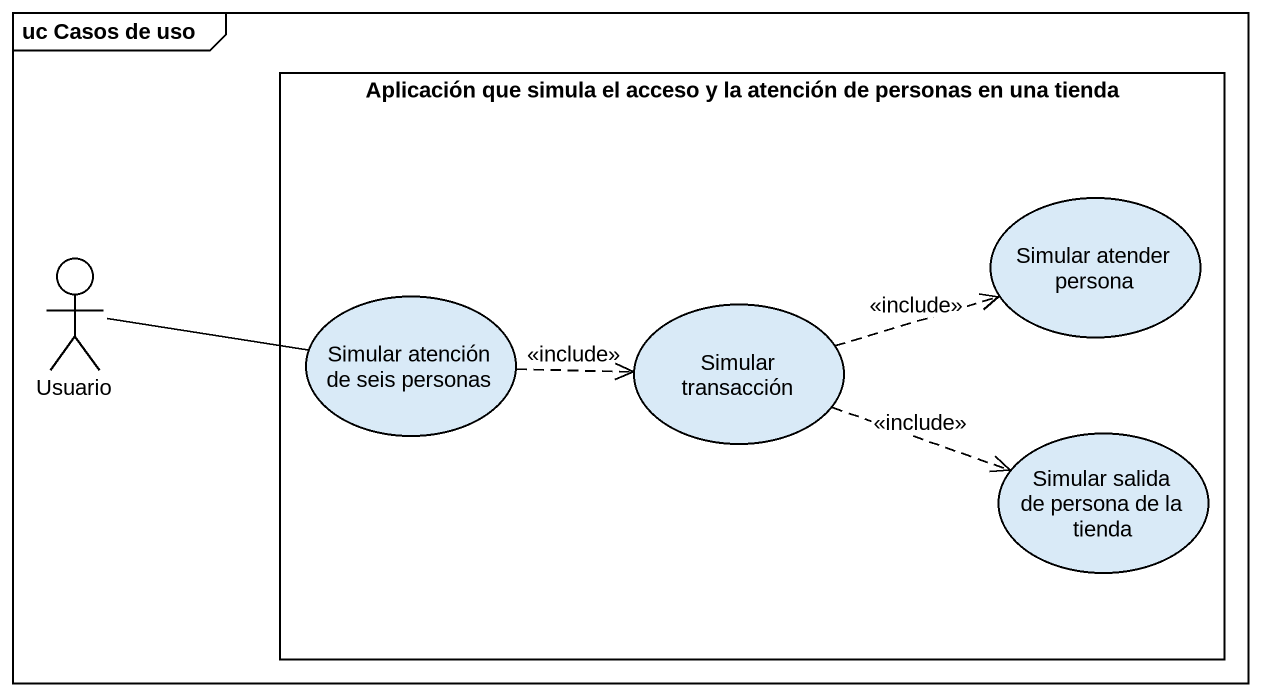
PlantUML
@startuml
mainframe uc Casos de uso
rectangle "Aplicación que simula el acceso y la atención de personas en una tienda" as Aplicación_que_simula_el {
  usecase "Simular atender persona" as Simular_atender_persona
  usecase "Simular atención de seis personas" as Simular_atención_de_seis
  usecase "Simular transacción" as Simular_transacción
  usecase "Simular salida de persona de la tienda" as Simular_salida_de_persona
}
actor Usuario
Usuario -right- Simular_atención_de_seis
Simular_atención_de_seis .right.> Simular_transacción : <<include>>
Simular_transacción .right.> Simular_atender_persona : <<include>>
Simular_transacción .right.> Simular_salida_de_persona : <<include>>
@enduml
